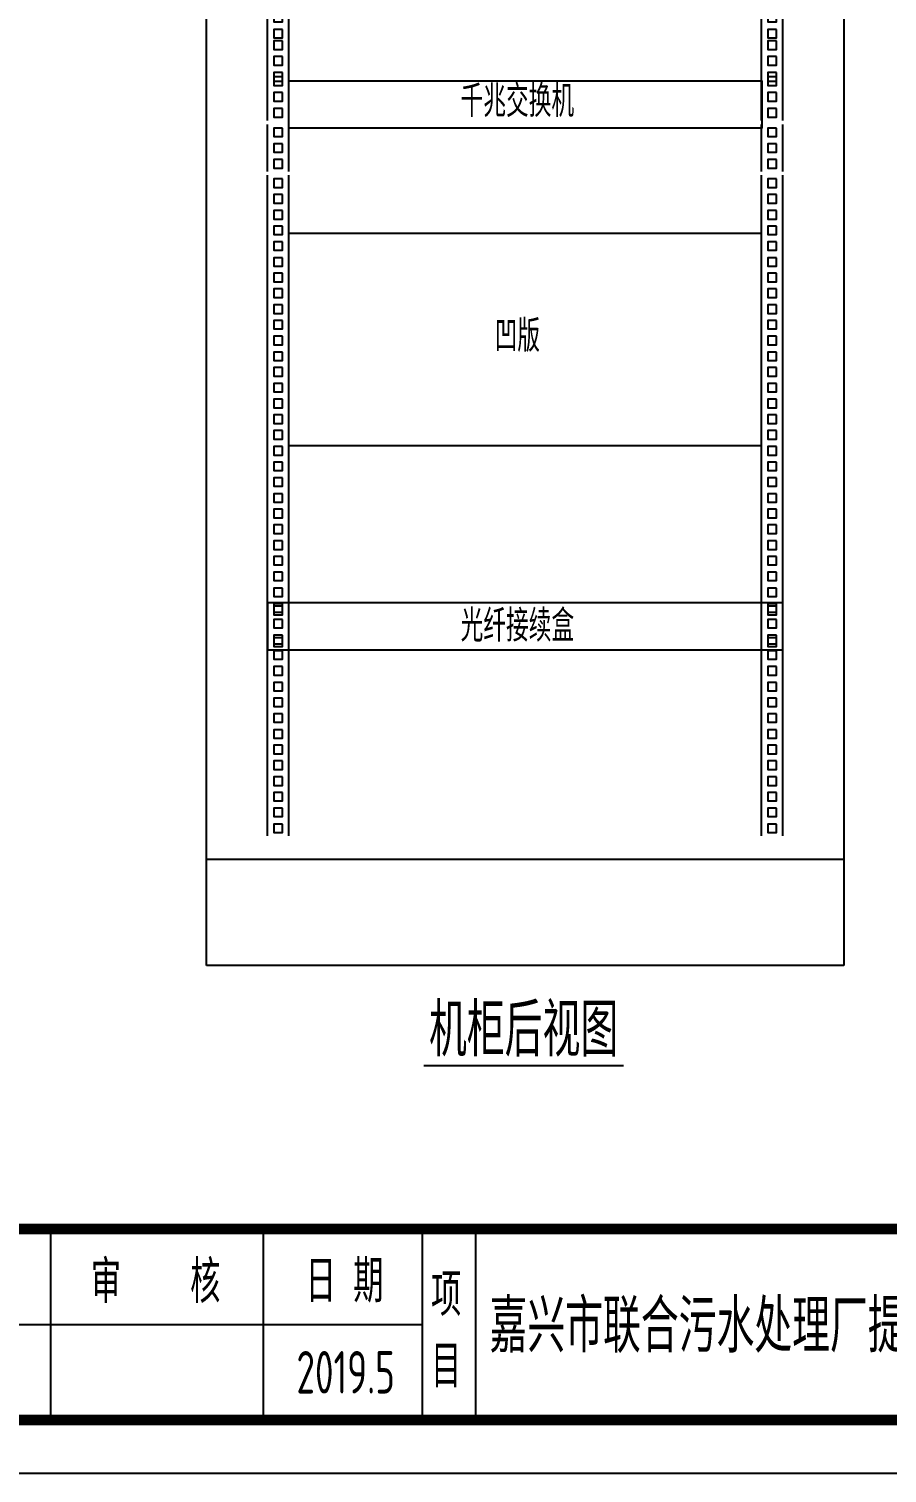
# Model space of a CAD drawing. Header units: millimetres. Extents: x 30557 to 235556, y -116603 to -73383.
# Drawn here: x 44681 to 45490, y -116603 to -115243 of the extents above; entities that cross this region are included whole.
import ezdxf
from ezdxf.enums import TextEntityAlignment as Align

# ---------------------------------------------------------------- set-up
doc = ezdxf.new("R2010")
doc.units = ezdxf.units.MM
doc.layers.add('_Drawing', color=7, linetype='Continuous', lineweight=25)
doc.styles.add('supcon', font='sceie.shx', dxfattribs={"width": 0.75, "height": 40, "bigfont": 'sceic.shx'})

# ---------------------------------------------------------------- blocks, each defined once
blk = doc.blocks.new('supcon图框')
for p, q in [((3545.7, 1651.7), (3545.7, 1471.7)), ((3745.7, 1651.7), (3745.7, 1471.7)), ((3895.7, 1651.7), (3895.7, 1471.7)), ((3945.7, 1651.7), (3945.7, 1471.7)), ((3145.7, 1561.7), (3895.7, 1561.7))]:
    blk.add_line(p, q)
at = {"linetype": 'Continuous'}
blk.add_line((1987.7, 1421.7), (6145.7, 1421.7), dxfattribs=at)
at = {"linetype": 'Continuous', "const_width": 10}
blk.add_lwpolyline([(2195.7, 4311.7), (6095.7, 4311.7), (6095.7, 1471.7), (2195.7, 1471.7)], close=True, dxfattribs=at)
blk.add_lwpolyline([(2195.7, 1651.7), (6095.7, 1651.7)], dxfattribs=at)
at = {"style": 'supcon', "width": 0.75}
for s, p in [('审    核', (3644.5, 1604.2)), ('日 期', (3822.5, 1604.2)), ('项', (3918.2, 1590.7)), ('目', (3918.2, 1522.9))]:
    blk.add_text(s, height=40, dxfattribs=at).set_placement(p, align=Align.MIDDLE)
blk = doc.blocks.new('1U机架')
for p, q in [((493358, 404273), (493358, 404717)), ((493558, 404273), (493558, 404717)), ((498009, 404273), (498009, 404717)), ((498209, 404273), (498209, 404717))]:
    blk.add_line(p, q)
for points in [[(493498, 404683), (493418, 404683), (493418, 404603), (493498, 404603)], [(498149, 404683), (498069, 404683), (498069, 404603), (498149, 404603)], [(493498, 404535), (493418, 404535), (493418, 404455), (493498, 404455)], [(498149, 404535), (498069, 404535), (498069, 404455), (498149, 404455)], [(493498, 404385), (493418, 404385), (493418, 404305), (493498, 404305)], [(498149, 404385), (498069, 404385), (498069, 404305), (498149, 404305)]]:
    blk.add_lwpolyline(points, close=True)
blk = doc.blocks.new('42U机柜雏形')
for p, q in [((483477, 373513), (483477, 393703)), ((489477, 393703), (489477, 373513)), ((489477, 374513), (483477, 374513)), ((489477, 373513), (483477, 373513))]:
    blk.add_line(p, q)
blk.add_blockref('1U机架', (-9306, -29539))

msp = doc.modelspace()

# ---------------------------------------------------------------- linework, layer by layer
for p, q in [((44926.3, -115435.5), (45371.4, -115435.5)), ((44926.3, -115635.5), (45371.4, -115635.5)), ((45391.4, -115783.5), (44906.3, -115783.5)), ((44906.3, -115783.5), (44906.3, -115828)), ((44926.3, -115828), (44926.3, -115783.5)), ((45371.4, -115828), (45371.4, -115783.5)), ((45391.4, -115828), (45391.4, -115783.5)), ((44906.3, -115828), (45391.4, -115828)), ((45053.4, -116219.3), (45241.3, -116219.3))]:
    msp.add_line(p, q)
for points in [[(44926.3, -115292), (45371.7, -115292), (45371.7, -115336.4), (44926.3, -115336.4)], [(44920.3, -115786.9), (44912.3, -115786.9), (44912.3, -115794.9), (44920.3, -115794.9)], [(45385.4, -115786.9), (45377.4, -115786.9), (45377.4, -115794.9), (45385.4, -115794.9)], [(44920.3, -115816.7), (44912.3, -115816.7), (44912.3, -115824.7), (44920.3, -115824.7)], [(45385.4, -115816.7), (45377.4, -115816.7), (45377.4, -115824.7), (45385.4, -115824.7)]]:
    msp.add_lwpolyline(points, close=True)

# ---------------------------------------------------------------- block references
msp.add_blockref('supcon图框', (41156.3, -118025))
at = {"xscale": 0.09999999999854481, "yscale": 0.1000000000003638, "zscale": 0.1}
for name, p in [('42U机柜雏形', (-3498.9, -153476.6)), ('1U机架', (-4429.5, -155682)), ('1U机架', (-4429.5, -155722.7)), ('1U机架', (-4429.5, -155756.6)), ('1U机架', (-4429.5, -155804.7)), ('1U机架', (-4429.5, -155852.6)), ('1U机架', (-4429.5, -155897.1)), ('1U机架', (-4429.5, -155941.5)), ('1U机架', (-4429.5, -155986)), ('1U机架', (-4429.5, -156030.4)), ('1U机架', (-4429.5, -156074.9)), ('1U机架', (-4429.5, -156119.3)), ('1U机架', (-4429.5, -156163.8)), ('1U机架', (-4429.5, -156208.2)), ('1U机架', (-4429.5, -156252.7)), ('1U机架', (-4429.5, -156297.1)), ('1U机架', (-4429.5, -156341.6)), ('1U机架', (-4429.5, -156386))]:
    msp.add_blockref(name, p, dxfattribs=at)

# ---------------------------------------------------------------- texts
at = {"color": 3, "style": 'supcon', "width": 0.75}
for s, height, p in [('千兆交换机', 30, (45141.5, -115309.4)), ('凹版', 30, (45141.5, -115530.7)), ('光纤接续盒', 30, (45141.5, -115803.5)), ('机柜后视图', 50, (45147.4, -116183.4)), ('2019.5', 40, (44979.8, -116508.3))]:
    msp.add_text(s, height=height, dxfattribs=at).set_placement(p, align=Align.MIDDLE)
at = {"layer": '_Drawing', "color": 3, "style": 'supcon', "width": 0.75}
msp.add_text('嘉兴市联合污水处理厂提标改造工程', height=50, dxfattribs=at).set_placement((45400.3, -116462.2), align=Align.MIDDLE)

doc.saveas('drawing.dxf')
